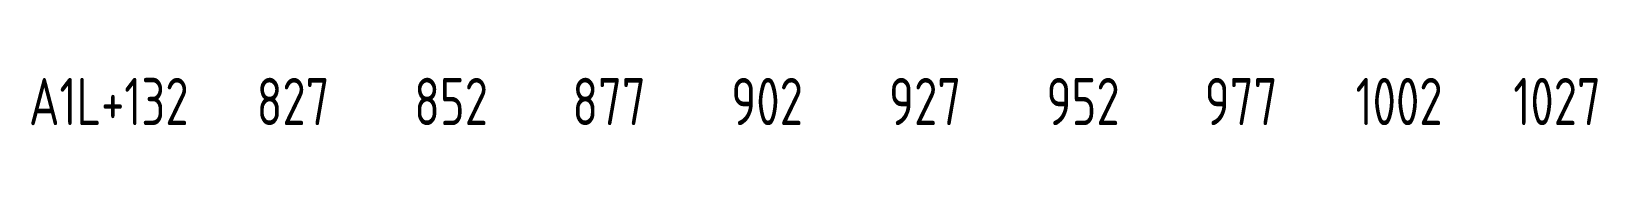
# Model space of a CAD drawing. Header units: inches. Extents: x 14216 to 120088, y -27128 to 23559.
# Drawn here: x 37148 to 38040, y -4749 to -4722 of the extents above; entities that cross this region are included whole.
import ezdxf
from ezdxf.enums import TextEntityAlignment as Align

# ---------------------------------------------------------------- set-up
doc = ezdxf.new("R2010")
doc.units = ezdxf.units.IN
doc.header["$LTSCALE"] = 0.3
doc.header["$MEASUREMENT"] = 0
doc.layers.add('2细实线', color=2, linetype='Continuous')
doc.styles.add('HZ', font='isocp2.shx', dxfattribs={"width": 0.7, "bigfont": 'hztxt.shx'})

msp = doc.modelspace()

# ---------------------------------------------------------------- texts
at = {"layer": '2细实线', "style": 'HZ', "width": 0.8}
for s, p in [('A1L+132', (37192.35, -4735.89)), ('827', (37297.35, -4735.89)), ('852', (37387.35, -4735.89)), ('877', (37477.35, -4735.89)), ('902', (37567.35, -4735.89)), ('927', (37657.35, -4735.89)), ('952', (37747.35, -4735.89)), ('977', (37837.35, -4735.89)), ('1002', (37927.35, -4735.89)), ('1027', (38017.35, -4735.89))]:
    msp.add_text(s, height=27, dxfattribs=at).set_placement(p, align=Align.MIDDLE_CENTER)

doc.saveas('drawing.dxf')
